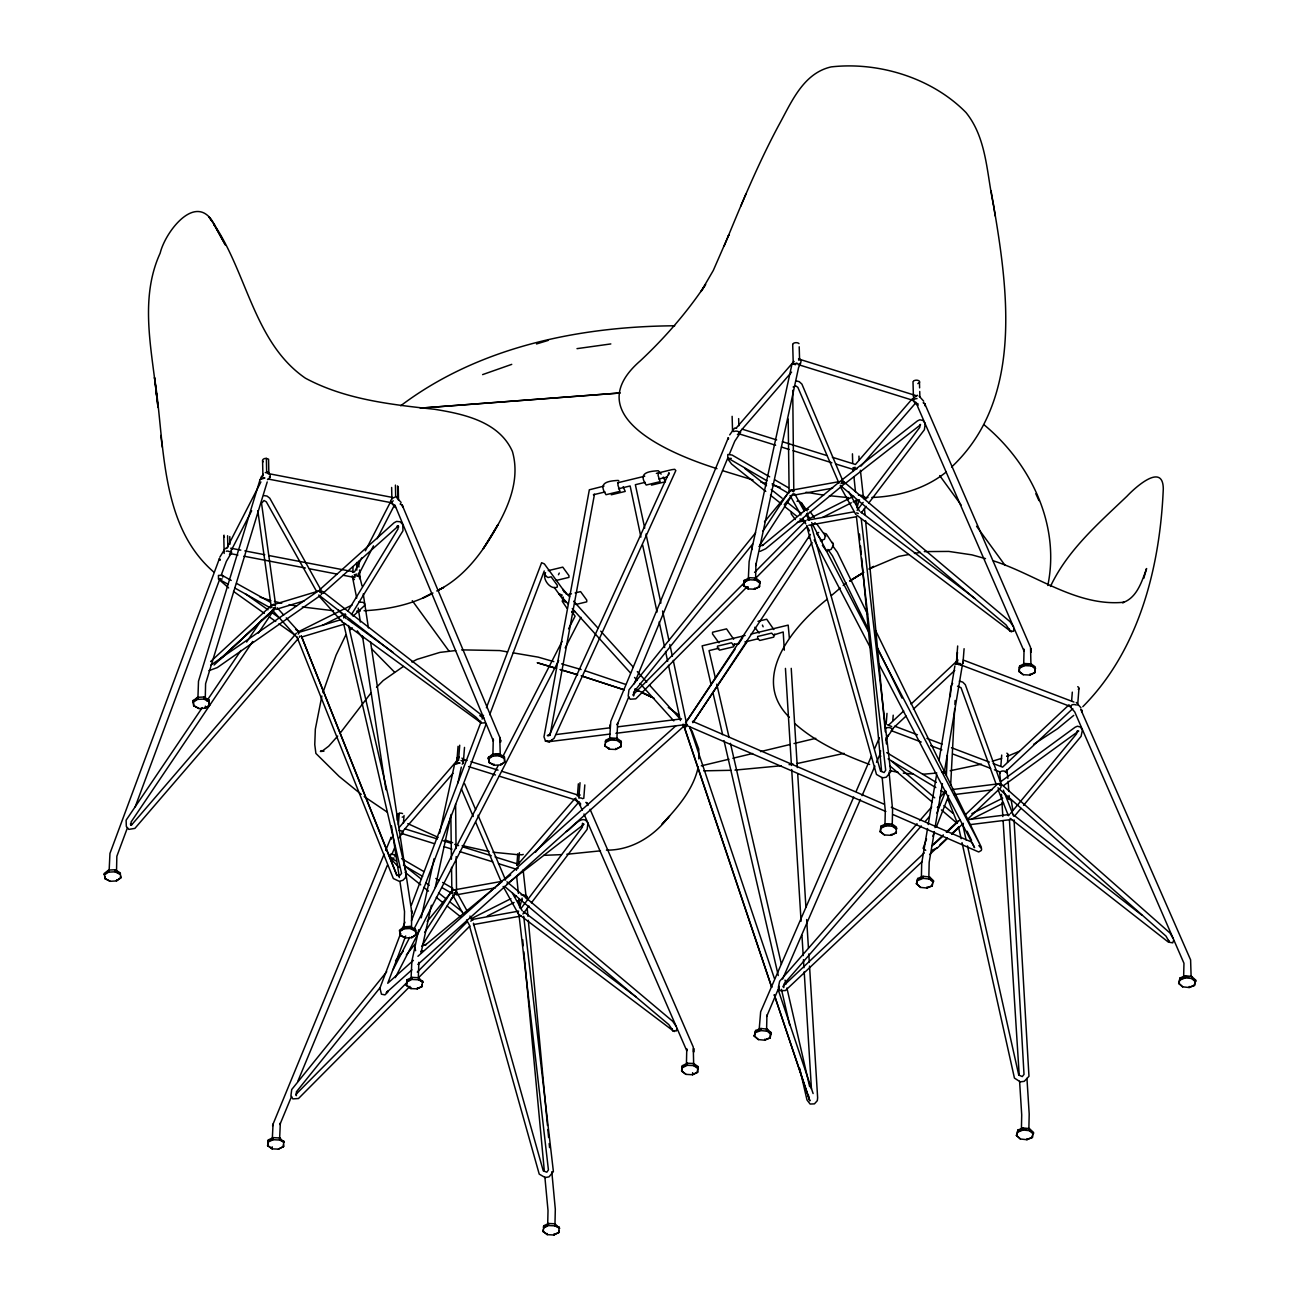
<?xml version="1.0" encoding="UTF-8"?>
<svg xmlns="http://www.w3.org/2000/svg" width="1300" height="1300" viewBox="0 0 1300 1300"><rect width="100%" height="100%" fill="white"/><g stroke="black" fill="none" stroke-linecap="round" stroke-linejoin="round"><path stroke-width="1.5" d="M391.089 838.792L391.089 837.379L385.678 850.428M728.358 439.124L728.358 437.694L610.789 721.354L609.554 739.619M391.089 839.053L391.089 837.379M728.358 439.384L728.358 437.694M924.917 404.072L924.917 405.762L924.934 403.812L923.211 402.691L924.917 404.072L1030.543 647.384L1030.965 665.811M575.786 798.021L575.754 800.231L580.352 805.317L580.369 803.108L580.336 806.097L582.367 810.241M762.418 625.089L763.149 626.811M105.154 878.751L104.179 873.535L108.599 870.074L115.147 869.749L120.299 872.901L120.673 878.004L116.464 880.929L110.224 881.303L105.154 878.751L105.186 876.688M104.455 874.884L108.55 872.138L108.599 870.074M109.168 869.992L109.947 853.45L219.424 558.577L219.911 559.991M119.876 874.315L115.099 871.812L115.147 869.749M116.513 871.406L116.854 856.261L127.449 827.726M116.464 880.929L116.707 879.873M120.673 878.004L120.721 875.94M193.976 706.014L192.92 700.976L197.438 697.32L203.986 697.011L209.137 700.164L209.414 705.445L205.303 708.191L199.062 708.565L193.602 705.624L193.245 700.261M193.196 702.325L197.389 699.4L197.438 697.32M197.876 699.335L198.494 681.233L260.114 479.456L262.08 477.994L264.891 478.01L260.114 479.456M208.715 701.561L203.938 699.075L203.986 697.011M205.254 698.831L205.595 683.702L267.215 481.926M205.303 708.191L205.351 706.128M209.414 705.445L208.764 699.497M267.849 1145.836L268.352 1139.905L273.227 1137.63L279.793 1137.987L284.18 1142.391L279.744 1140.051L273.179 1139.694L268.304 1141.969L267.849 1145.836L272.123 1148.859L278.411 1149.135L283.433 1146.681L283.481 1144.618M268.304 1141.969L268.352 1139.905M272.123 1148.859L272.171 1146.795M272.285 1139.288L273.049 1124.078L272.577 1125.962M273.016 1124.207L384.134 854.165M273.179 1139.694L273.227 1137.63M279.565 1139.661L280.345 1123.021L279.906 1124.533L291.509 1096.534M279.744 1140.051L279.793 1137.987M400.465 935.496L399.49 930.264L403.91 926.803L410.166 926.429L415.61 929.63L415.984 934.733L411.791 937.658L405.226 937.983L400.465 935.496L400.514 933.416M399.766 931.612L403.861 928.866L403.91 926.803M404.17 926.673L404.527 911.528L399.945 881.579M405.226 937.983L405.178 936.861M422.094 984.523L422.061 986.586L417.186 988.861L410.898 988.601L406.201 985.14L406.673 983.515M406.656 981.273L406.981 979.81L411.986 977.373L418.567 977.73L422.939 982.134L418.519 979.794L411.938 979.436L406.933 981.874L411.808 978.656L411.986 977.373M415.188 931.044L410.118 928.492L410.166 926.429M411.515 928.07L411.678 911.414L370.565 641.875M410.898 988.601L410.784 987.464M411.044 979.03L411.856 961.252L418.698 929.695M411.791 937.658L412.019 936.617M415.984 934.733L415.236 928.98M417.186 988.861L417.349 987.837M418.34 977.714L418.844 962.325L418.535 964.438M418.519 979.794L418.567 977.73M489.304 762.742L488.231 757.705L492.749 754.065L498.989 753.691L504.449 756.892L504.725 762.174L500.614 764.92L494.065 765.245L488.914 762.352L488.556 756.99M488.507 759.054L492.7 756.129L492.749 754.065M492.927 754.097L493.269 738.969L493.35 741.016L394.989 505.31L395.46 507.488L391.219 502.872L390.748 500.695L392.015 498.517L394.777 497.169M494.065 765.245L494 764.124M504.026 758.306L498.94 755.755L498.989 753.691M500.273 755.511L499.753 737.279L402.236 505.18L400.156 503.994L402.236 504.92L402.724 506.854L402.236 505.18M500.614 764.92L500.858 763.864M504.725 762.174L504.075 756.242M558.87 1230.499L558.837 1232.562L553.816 1235L547.235 1234.642L542.831 1231.263L543.303 1229.638M543.433 1227.233L543.758 1225.77L548.616 1223.495L554.905 1223.771L559.585 1228.256L554.872 1225.835L548.584 1225.559L543.709 1227.834L548.454 1224.795L548.616 1223.495M547.235 1234.642L547.121 1233.505M547.674 1225.153L548.015 1210.544L544.879 1177.069M553.816 1235L553.979 1233.96M554.938 1225.754L555.311 1209.227L551.801 1171.722M554.872 1225.835L554.905 1223.771M605.134 746.168L605.621 740.236L610.496 737.961L617.061 738.319L621.059 741.244L620.994 746.59L615.68 749.45L609.391 749.19L604.711 745.729L605.166 744.104M609.391 749.19L609.278 748.053M605.572 742.3L610.447 740.025L610.496 737.961M615.68 749.45L615.859 748.426M616.834 739.992L617.614 723.352L617.175 724.847L628.778 696.865M620.701 747.012L621.01 743.308L617.012 740.383L617.061 738.319M621.01 743.308L621.059 741.244M681.606 1071.005L682.37 1065.675L687.391 1063.237L693.68 1063.514L697.954 1066.52L697.45 1072.451L692.591 1074.743L686.01 1074.369L681.606 1071.005L686.01 1074.369M682.029 1071.444L682.37 1065.675M686.449 1063.205L686.774 1048.856L686.774 1050.79L583.976 813.962M682.321 1067.739L687.342 1065.301L687.391 1063.237M692.591 1074.743L692.624 1072.663M693.696 1065.496L693.258 1047.053L590.07 809.315M697.905 1068.584L693.631 1065.578L693.68 1063.514M697.45 1072.451L697.954 1066.52M759.379 584.854L759.33 586.918L754.455 589.192L748.166 588.916L743.47 585.455L743.941 583.83M759.769 583.05L755.788 580.125L749.222 579.751L744.201 582.205L743.941 580.824L749.255 577.688L755.836 578.045L760.24 581.685L759.33 586.918M748.166 588.916L748.215 586.852M748.312 579.345L749.125 561.584L791.928 364.293L797.079 363.366L791.928 364.293M749.222 579.751L749.255 577.688M754.455 589.192L754.617 588.153M755.576 579.946L755.95 563.42L755.788 565.533L798.606 367.461L800.605 363.285L801.076 360.912L799.24 358.41M755.788 580.125L755.836 578.045M754.179 1035.905L755.674 1030.477L760.874 1028.479L767.374 1029.161L771.339 1033.013L770.023 1038.017L764.66 1040.179L758.42 1039.594L754.179 1035.905L758.42 1039.594M754.601 1036.376L755.674 1030.477M759.135 1030.055L760.646 1011.839L853.71 797.014M755.625 1032.557L760.825 1030.543L760.874 1028.479M764.66 1040.179L764.79 1039.155M766.561 1031.03L766.935 1015.024L766.675 1016.438L779.415 986.408M770.884 1034.345L767.325 1031.241L767.374 1029.161M770.023 1038.017L770.331 1036.831M791.245 512.151L791.212 513.874L795.34 519.561M809.006 538.346L809.055 536.624M880.116 831.594L881.026 826.101L885.901 823.826L892.19 824.102L896.447 827.109L896.106 832.877L891.085 835.331L884.52 834.958L880.116 831.594L884.52 834.958M880.523 832.033L881.026 826.101M884.959 825.484L885.284 810.859L882.164 777.384M880.977 828.165L885.852 825.89L885.901 823.826M891.085 835.331L891.264 834.291M896.415 829.173L892.141 826.166L892.19 824.102M892.255 824.168L892.58 809.559L889.07 772.054M896.106 832.877L896.415 831.675M916.419 883.74L917.735 878.475L923.114 876.298L929.614 876.996L933.595 880.831L932.1 885.999L926.9 888.014L920.66 887.429L916.419 883.74L920.66 887.429M916.841 884.195L917.735 878.475M921.375 877.874L921.7 863.265L927.55 828.523M917.702 880.539L923.065 878.361L923.114 876.298M926.9 888.014L927.03 886.99M928.801 878.849L929.175 862.322L934.342 831.594M933.124 882.18L929.565 879.06L929.614 876.996M932.1 885.999L932.149 883.935M1018.875 671.336L1019.655 666.006L1024.66 663.553L1030.949 663.829L1035.222 666.851L1034.719 672.783L1029.86 675.058L1023.279 674.7L1018.875 671.336L1023.279 674.7M1019.298 671.775L1019.655 666.006M1023.685 665.438L1024.059 649.171L1024.043 651.121L917.605 406.412L917.638 403.439L917.621 405.649L913.039 400.546M1019.606 668.07L1024.611 665.616L1024.66 663.553M1016.438 1135.42L1017.932 1129.993L1023.133 1127.977L1029.356 1128.579L1033.597 1132.511L1032.281 1137.533L1026.919 1139.694L1020.403 1138.995L1016.438 1135.42L1020.403 1138.995M1016.86 1135.875L1017.932 1129.993M1029.86 675.058L1030.023 674.017M1021.394 1129.554L1021.719 1114.945L1019.59 1081.307M1017.884 1132.056L1023.084 1130.041L1023.133 1127.977M1034.719 672.783L1034.767 670.719M1026.919 1139.694L1027.049 1138.67M1028.869 1128.628L1029.194 1114.019L1026.951 1078.366M1033.142 1133.86L1029.324 1130.642L1029.356 1128.579M1032.281 1137.533L1032.33 1135.453M1077.31 730.795L1076.595 733.817L1010.376 813.637M1178.678 983.255L1179.994 977.974L1185.372 975.812L1191.612 976.398L1195.854 980.346L1194.359 985.514L1189.159 987.529L1182.642 986.83L1178.678 983.255L1182.642 986.83M1179.1 983.71L1179.994 977.974M1183.634 977.389L1183.959 963.284L1074.726 711.913L1070.03 706.566M1179.961 980.054L1185.324 977.876L1185.372 975.812M1189.159 987.529L1189.289 986.489M1191.109 976.462L1190.605 959.888L1080.706 709.264L1082.217 710.466L1081.957 712.4L1082.217 710.726M1195.382 981.695L1191.564 978.477L1191.612 976.398M1194.359 985.514L1195.431 979.631M270.173 477.523L270.221 475.118L268.076 472.826L265.281 472.55M1168.619 940.436L1169.139 941.606L1165.986 936.097L997.945 787.816M559.276 573.056L558.464 574.746M734.565 643.727L733.525 646.815L719.501 650.163L717.454 647.871L717.503 646.149L731.477 642.785L733.314 644.751M774.735 634.059L773.695 637.146L759.671 640.494L757.624 638.219L757.673 636.48L771.631 633.116L773.484 635.082M400.611 933.53L379.925 988.065L381.452 994.208L384.979 994.874L387.855 992.062M270.774 607.831L272.155 604.711L274.089 604.614L275.421 606.044M946.351 775.531L947.359 755.3M950.3 696.605L950.804 686.481L952.624 683.361M950.658 785.184L954.688 708.549M954.899 704.503L955.11 700.472M397.134 820.17L397.572 814.418L399.246 813.296A3.315 2.064 4.4 0 1 402.545 813.572M398.352 824.785L399.246 813.296M403.439 823.176L404.04 815.506M458.055 746.314L456.852 761.686A3.315 2.064 4.4 0 0 456.69 762.206M458.526 760.565L459.712 745.209M463.32 762.759L464.506 747.403M519.399 852.719L518.505 864.208L516.847 865.329L517.741 853.84M577.476 795.324L579.134 794.202A3.315 2.064 4.4 0 0 577.476 795.324L578.354 783.835M580.028 782.714L578.825 798.07A3.315 2.064 4.4 0 1 582.79 798.736M583.781 798.363L584.821 784.924M886.178 724.035L887.006 713.375M892.791 720.671L893.214 715.179M957.678 661.326A3.315 1.852 4.5 0 0 956.394 662.48L957.678 645.986M956.702 662.074L957.466 652.226M962.943 663.374L964.096 648.7M1000.886 765.733L1001.715 755.056M1007.5 762.32L1008.069 754.975M1071.622 701.025L1072.305 692.136M1077.668 705.006L1078.951 688.496M283.433 1146.681L283.79 1140.929M406.624 985.579L406.981 979.81M558.837 1232.562L559.179 1226.794M743.892 585.894L744.25 580.141M456.495 761.898L456.82 759.021L459.128 757.526M422.061 986.586L422.549 980.655M543.254 1231.701L543.758 1225.77M1173.672 940.29L1172.73 942.841L1168.359 942.11L1010.068 818.317M414.814 947.359L415.61 950.69M527.036 898.804L527.345 896.756L525.931 895.375L521.121 894.758M751.758 549.721L752.082 547.69M864.305 499.135L864.63 497.087L863.216 495.706L858.39 495.073M954.883 665.909L938.974 760.597M928.216 824.525L936.617 774.572M935.025 827.596L942.419 783.64M944.092 773.646L962.244 665.762M668.688 474.76L669.045 472.712L549.266 735.41L550.128 734.207L547.332 735.605L548.324 735.637M451.539 892.71L453.31 889.752M788.808 493.041L790.579 490.084L793.553 491.741M550.29 733.85L594.49 494.227L593.385 494.747L605.004 491.969M956.394 662.334L956.946 659.474M1047.8 585.488C1060.443 524.842 1030.543 463.223 984.1 424.824M893.181 728.504L887.965 736.206L888.209 735.053L886.145 740.09M299.374 637.309L299.618 636.171M421.265 917.849L434.102 858.666M439.676 833.024L454.642 763.961L459.794 763.035L454.642 763.961M421.102 952.591L431.372 905.239M435.224 887.494L451.051 814.483M457.909 782.925L461.321 767.13M1035.174 668.915L1031.062 665.21L1035.612 668.33M770.071 1035.954L770.916 1032.281M456.284 891.41L422.435 944.986M945.311 792.74L945.734 790.985L936.861 813.101M609.846 726.294L610.285 724.523M857.025 507.991L858.943 500.337M519.642 907.79L522.129 898.121M321.864 696.02L315.331 729.17L314.762 744.591L315.884 753.415L339.154 776.441L361.221 794.349M1143.773 578.354L1146.584 568.539C1141.888 581.327 1136.947 598.033 1122.582 602.696L1124.305 602.209C1077.001 607.067 1036.344 574.584 993.281 560.804M698.311 766.642C693.55 789.571 677.479 807.576 662.009 824.233L669.549 816.01M322.936 692.575L336.082 655.119L345.8 635.034M807.674 512.996L806.715 514.751M135.216 806.796L219.976 578.516M221.39 574.714L226.346 561.405L231.693 552.354L231.189 551.2M405.697 935.984L387.741 983.271L413.4 960.342M411.434 920.855L486.102 724.149M489.694 714.691L544.245 570.944M402.041 929.744L404.934 922.155M411.418 905.076L480.642 722.93M482.089 719.128L483.519 715.341M486.411 707.753L541.613 562.705L544.375 563.924L566.41 594.165M932.799 836.176L934.245 832.471M936.406 826.93L948.724 795.47M926.526 838.923L923.13 848.315L925.73 850.314M271.976 605.329L271.277 607.019L257.806 510.705M297.7 1081.6L387.433 865.134M392.064 853.938L395.168 846.479M634.205 683.8L727.789 457.99M729.332 454.269L734.76 441.204L739.538 434.07M724.23 245.83C741.033 205.091 757.835 164.287 778.668 125.401C791.278 102.684 802.929 73.304 831.171 66.901C878.816 61.539 932.1 77.984 965.981 112.515C986.733 138.157 986.635 173.03 993.281 203.84L991.087 190.954M745.826 194.22L740.74 206.229M728.227 236.307L728.894 234.731L713.294 270.449L701.041 291.509L705.64 284.456C687.034 312.309 664.869 337.854 640.429 360.717C576.842 415.659 671.401 454.382 716.966 468.65M856.115 791.456L871.374 756.259M874.575 748.849L879.385 737.75M782.633 978.998L860.454 799.354M862.062 795.649L874.9 766.025M876.509 762.32L880.523 753.058M455.683 893.961L456.316 890.386L454.74 889.688M880.669 750.847L879.726 753.415L880.766 756.47M226.996 547.885L260.894 481.959M230.783 551.314L251.648 510.754M361.757 557.863L354.494 571.967L268.743 555.506M365.381 550.81L390.78 501.41M357.906 576.144L373.49 545.854M377.146 538.72L394.566 504.871M393.006 969.784L409.727 937.316M414.375 928.281L497.981 765.928M503.555 755.105L562.087 641.436M568.587 628.81L575.087 616.184L571.61 611.39M395.281 977.649L558.675 660.53M565.175 647.92L580.954 617.289M1050.449 586.462C1067.495 550.176 1098.581 523.331 1127.035 496.161C1134.185 488.491 1163.061 461.646 1163.289 488.849C1160.006 566.93 1139.336 649.756 1082.819 706.68M219.846 557.164L225.193 548.372L226.818 548.405M790.286 490.669L764.497 521.771M843.505 482.446L801.905 384.101L799.224 381.664L795.827 380.819M545.561 572.634C541.548 578.435 550.55 590.59 557.294 587.048L557.326 585.325L551.135 576.81L548.048 577.525L546.244 576.404M563.355 597.106L562.234 601.331L567.044 608.335M278.411 1149.135L283.725 1146.259M343.639 617.971L345.735 614.543M347.831 611.13L397.995 528.986L397.946 525.915L398.71 526.955L397.02 526.175L398.385 525.964L322.806 593.45M351.374 614.738L402.967 530.79L402.756 524.55L400.189 521.771L396.598 521.414L394.111 522.746L319.767 589.68M815.149 522.681L811.947 525.736M759.72 545.301L793.244 493.529M424.613 932.425L451.848 890.923M762.97 531.082L789.133 491.254M812.029 542.539L692.851 722.654L692.559 721.337L883.886 804.099M685.409 723.092L810.387 534.43M687.18 720.509L735.004 649.253M738.335 644.28L742.788 637.666M693.241 722.036L747.403 641.274L744.933 641.875M252.72 641.469L131.089 821.99L131.138 825.061L130.374 824.021L131.755 824.753L296.335 633.279M258.359 633.1L274.121 609.7M202.28 707.59L126.116 820.186L126.327 826.426L128.798 829.384L134.875 828.409L298.058 638.836M206.83 700.863L240.939 650.439M246.61 642.038L261.398 620.181M843.651 482.95L844.22 482.137L1009.97 621.611L1013.626 626.941M399.344 837.818L403.227 831.22M729.706 434.882L734.565 428.09L736.548 428.334M260.812 477.587L263.299 474.273M520.91 908.619L582.449 827.092L582.497 823.274L583.326 824.411L582.465 824.249L584.025 824.2L507.032 883.87M857.123 510.38L863.135 502.401M865.556 499.216L919.734 427.424L920.189 424.369M522.909 914.03L528.97 906.035M531.391 902.85L587.145 829.384L587.941 823.192C582.319 812.354 571.691 829.335 566.004 831.675M861.38 512.753L866.239 506.366M868.66 503.165L924.414 429.715L925.21 423.524L923.097 420.501L919.815 419.786L917.491 420.875L841.669 480.139M913.055 398.352L917.394 395.249M371.199 692.689L340.048 733.265M298.171 634.075L299.211 632.775M379.844 987.951L296.4 1091.805L296.351 1095.624L296.108 1094.568M406.38 954.899L415.236 943.898M450.629 899.827L454.415 895.115M752.619 544.099L633.669 692.136L633.636 695.955L633.376 694.899M784.241 504.725L791.83 495.267M386.701 971.701L291.72 1089.514L290.924 1095.721L292.874 1098.89L298.496 1098.516L409.939 986.375M395.558 960.716L403.162 951.291M427.212 921.44L451.571 891.751M755.625 532.756L628.989 689.845L628.192 696.036L630.159 699.221L635.765 698.847L747.207 586.706M387.611 991.12L386.262 992.745L411.905 969.833M1014.601 816.059L1020.987 808.389M1023.555 805.334L1081.08 736.336L1082.38 730.194L1080.528 727.09L1077.424 726.212L1075.197 727.188L1001.097 781.414M337.707 736.06L328.705 746.184L321.929 751.303L323.976 751.124L320.401 751.4L322.465 751.286L321.295 750.587M736.304 427.927L793.91 361.384M740.074 431.616L791.57 372.141M399.035 827.613L456.641 761.069M402.805 831.301L452.969 773.354M912.21 398.905L855.432 464.474L832.374 457.275M860.99 466.099L915.996 402.577M574.941 798.574L518.164 864.142L495.105 856.96M470.827 921.245L471.868 920.059M535.503 852.15L578.727 802.246M921.31 825.955L784.144 983.791L783.721 987.594L782.876 986.424L924.235 852.946M925.307 821.356L929.305 816.758M937.3 807.56L939.965 804.505M917.036 823.729L779.642 981.273L778.359 987.415L780.033 990.681L785.363 990.568L922.236 861.51M919.717 820.674L931.71 806.91M939.721 797.729L945.051 791.619L945.977 792.122M818.707 532.447L816.562 533.553L822.234 541.499M668.704 816.92C653.803 836.355 631.524 850.428 606.418 850.135M618.312 482.462L617.89 485.014L620.003 491.335L606.028 494.699C598.634 483.892 605.231 481.016 618.183 480.431L618.832 480.837M658.483 472.794L658.06 475.345L660.156 481.666L646.197 485.03C638.804 474.224 645.401 471.348 658.352 470.762L661.148 474.126M376.512 687.294L383.175 680.55L403.374 666.461M633.116 694.785L748.849 578.159M754.569 572.406L806 520.569M754.358 579.524L807.219 526.321M295.848 1094.454L407.29 982.15M417.284 972.075L467.301 921.684M418.503 977.763L469.934 926.006M942.565 836.501L933.367 844.773M946.904 832.358L959.888 819.942M965.673 814.434L997.425 784.079M947.44 838.403L937.349 848.023L931.645 850.379M951.779 834.291L963.333 823.306M967.655 819.179L1000.854 787.589L1001.179 785.817L998.709 783.494M931.596 846.008L943.361 834.876M946.303 832.097L958.084 820.983M929.597 854.571L936.959 847.633M939.9 844.854L947.261 837.915M951.681 833.755L959.026 826.816M889.005 724.734L903.695 710.97M911.04 704.08L958.019 660.01M892.742 728.569L906.035 716.089M913.413 709.166L954.769 670.394M1069.055 704.795L1002.609 767.13L993.151 763.539M1005.258 771.972L1072.809 708.614M214.078 665.031L275.34 607.847L219.781 659.506L274.024 609.424M353.031 616.249L364.488 605.605L364.585 603.541L362.944 602.322L358.637 602.16M951.633 466.976C1023.441 399.457 1008.231 290.582 993.167 203.141L995.264 216.076M210.616 661.586L272.155 604.711M417.934 956.296L676.033 725.676M417.934 964.438L684.499 725.644L685.766 726.944L687.099 725.66L885.836 811.476M1073.751 715.374L1057.517 728.764L1033.614 744.347M793.146 386.994L795.6 385.775L797.859 387.351L838.955 483.194M826.93 599.414C793.959 625.544 749.158 677.609 789.344 717.308M831.366 595.611L840.239 588.039M843.196 585.504L846.154 582.985M350.139 629.736L352.332 627.916M839.654 481.715L762.255 545.642L763.392 544.733L758.924 546.471M502.369 881.384L424.986 945.327L426.124 944.417L421.655 946.156M400.709 405.762C478.546 346.938 578.825 326.463 674.733 325.78M844.318 484.201L920.595 424.743M504.384 879.824L510.705 874.884M1003.519 785.606L1078.74 731.023L1077.846 731.185M320.109 592.329L322.416 591.354L479.781 713.684L484.331 718.591M192.904 701.74L197.194 698.636M116.691 880.653L120.981 877.549M488.215 758.485L492.505 755.365M412.002 937.381L416.293 934.278M946.173 472.046C925.291 488.898 898.333 496.519 871.861 497.477M320.596 595.367L217.246 667.615L208.91 670.654M205.53 707.915L209.722 704.974M104.146 874.315L108.355 871.374M500.841 764.644L505.05 761.719M399.474 931.044L403.666 928.119M518.212 868.091L516.555 869.196A3.315 2.064 4.4 0 0 516.441 870.269M799.695 363.447L798.038 364.536L913.461 400.481M737.409 434.558L739.066 433.452A3.315 1.836 -1.6 0 0 739.18 432.494M917.816 383.63L919.474 382.541A3.315 1.836 -1.6 0 0 917.767 380.331A3.315 1.836 -1.6 0 0 913.542 381.062M842.173 482.885L844.22 482.137M850.216 580.726L863.769 572.227M868.839 569.043L898.658 556.416L908.521 554.564M229.434 554.808L230.051 554.418A3.315 2.08 -1.2 0 0 230.116 551.883L227.939 551.086A3.315 2.08 -1.2 0 0 226.216 551.233M850.151 580.84L863.509 572.634M1000.09 785.411L1001.959 784.745L1170 933.026L1173.169 938.535M849.566 580.921L863.249 572.666M841.019 483.632L843.635 482.202M551.671 740.383L549.461 741.617L545.529 741.163L543.985 736.808L589.339 489.791L603.98 486.086M321.799 591.484L320.629 592.101L319.345 591.012M970.986 819.439L1003.6 803.091M971.831 813.637L1002.722 798.151M432.949 593.028C412.019 604.679 387.839 609.538 364.081 610.724M438.279 590.249L443.593 587.454L436.751 590.964M411.889 662.025L417.007 659.376L439.936 652.389L455.715 650.553M431.6 593.596L423.036 597.984L431.389 593.726M438.084 590.314C465.221 576.485 483.746 550.794 497.965 524.599L483.308 548.6C501.702 520.617 522.356 486.2 512.411 451.457C499.086 421.541 463.743 414.001 434.525 409.273C390.553 404.527 345.053 399.474 305.435 378.202C254.312 343.086 247.211 273.52 214.061 224.461L225.29 244.806L214.061 224.461M822.786 517.303L851.337 502.824M743.925 581.587L749.092 578.988M615.842 749.19L620.994 746.59M487.305 916.061L514.069 902.492M1019.33 667.469L1024.481 664.852M891.248 835.071L896.399 832.455M682.061 1067.138L687.212 1064.521M553.962 1234.74L559.13 1232.124M471.802 918.434L510.933 898.674M322.286 625.462L345.28 613.941M297.424 632.255L352.154 604.971M1000.464 785.249L1001.406 784.794L965.315 684.694L962.748 682.11L959.319 681.102M853.661 496.275L807.3 519.659L809.136 520.39M514.491 896.87L516.376 895.96M754.601 588.933L759.622 586.495M605.296 741.699L610.317 739.245M1030.006 674.798L1035.028 672.36M417.332 988.601L422.354 986.164M880.701 827.564L885.722 825.11M268.027 1141.368L273.049 1138.93M692.738 1074.466L697.759 1072.029M275.243 608.043L272.838 607.815M853.125 501.914L859.609 499.948M1019.444 751.254L1007.126 756.389M210.893 665.08L318.744 590.639L321.327 592.556L321.457 594.344M917.443 879.921L922.967 877.581M764.774 1039.935L770.315 1037.595M1179.701 979.42L1185.226 977.096M1027.033 1139.434L1032.574 1137.11M536.51 343.964L548.048 340.454M222.251 578.939L218.514 579.02L218.432 575.413L222.17 575.347L231.221 580.434M485.014 722.898L481.276 722.979L343.801 622.83M927.014 887.754L932.376 885.592M755.365 1031.924L760.727 1029.763M1189.273 987.269L1194.635 985.091M1017.624 1131.439L1022.986 1129.261M733.704 431.6L734.435 431.324A3.315 1.836 -1.6 0 1 738.887 432.055M577.379 796.006L580.125 794.934M401.082 834.34L401.586 834.145A3.315 2.064 4.4 0 0 402.35 831.707L401.863 831.236A3.315 2.064 4.4 0 0 398.726 830.44M482.609 374.611L511.745 364.358M1001.65 758.355L992.274 761.247M455.683 893.539L453.814 892.938M760.142 551.346L765.765 548.714L843.148 485.03L843.326 483.243L840.791 481.065M517.595 900.835L522.34 899.633M130.699 825.012L131.852 824.655M731.315 458.413L728.439 458.396L766.919 480.773M1011.709 631.849L1009.856 630.971L1013.577 631.28L1014.163 628.68M394.046 858.081L391.17 858.065L396.419 861.12M674.44 1031.517L672.587 1030.64L676.309 1030.949L676.894 1028.349M272.919 604.825L320.759 590.379M275.827 609.44L304.135 600.892M340.73 619.726L299.227 632.271L286.26 617.858M301.502 637.065L345.524 623.773M844.155 753.366L797.046 763.539M354.201 574.827L357.029 574.064M981.451 764.156L950.17 770.721M820.381 540.767L824.509 539.224L825.289 535.827M617.565 482.804L644.719 476.223M656.37 473.411L671.889 469.657L674.733 469.3L675.821 470.567L554.06 738.384L549.461 741.617L545.529 741.163L549.461 741.617L609.863 734.077M645.19 482.332L635.359 484.705L644.719 528.109M658.954 479.001L666.819 477.084M611.276 494.78L625.235 491.416L623.139 486.736M651.446 485.111L665.405 481.764L663.293 477.084M548.21 570.651L562.77 567.141L568.961 575.656L568.929 577.379L556.205 580.45M567.84 594.685L571.48 593.808M575.12 592.93L580.58 591.614L586.771 600.113L586.722 601.851L575.819 604.484M757.965 621.319L766.707 619.222L773.825 629.541M745.16 635.489L702.13 645.856L711.246 685.344M751.026 634.075L788.174 625.121L789.36 637.959M718.9 648.229L709.036 650.617L715.406 678.242M732.729 644.898L738.644 643.467M746.541 641.55L758.192 638.739M773.727 634.969L783.201 631.979L784.322 650.179M701.301 765.846L728.959 759.216M732.859 758.258L752.635 753.512M760.484 751.611L790.124 744.494M794.024 743.535L815.766 738.335M618.54 488.735L630.142 485.973L640.933 537.062M797.404 522.389L804.635 520.666M796.997 501.28L798.59 500.906L801.401 502.872L807.202 510.851M571.903 612.251L575.087 611.52M852.946 467.773L855.221 467.317M914.436 553.442L920.351 552.337M942.208 772.184L946.189 771.452M791.131 490.279L842.79 481M793.65 495.17L832.634 488.166M853.986 511.81L809.153 519.87L806.26 514.654M808.762 525.265L856.456 516.701M451.88 890.321L501.556 881.4M456.365 894.839L495.349 887.835M518.651 911.138L471.868 919.539L469.95 916.061M473.476 924.576L521.17 916.013M420.729 951.421L422.874 951.031M936.812 773.029L922.642 774.28M577.005 348.644L610.837 343.931M781.121 765.765L734.955 770.104M789.084 764.644L793.065 764.091M548.242 735.54L550.144 735.296M556.108 734.549L609.863 727.821M617.825 726.83L681.525 718.867M957.499 686.189L961.025 687.716L995.93 783.64M615.908 733.314L684.369 724.75L682.939 724.246L683.117 726.034L687.44 724.62L683.767 725.887L771.68 987.301M951.584 789.636L1000.675 783.543M953.956 794.625L991.916 789.913M967.33 819.699L1009.288 814.499L1008.426 815.734L998.173 789.929M970.352 824.606L1011.595 819.488M600.47 850.834L566.832 854.279M461.63 649.87L499.785 650.569L507.471 651.885M406.088 927.371L408.915 927.127M561.486 854.636L543.822 855.335M356.655 611.195L360.376 610.967M492.7 756.129L498.94 755.755M403.861 928.866L410.118 928.492M197.389 699.4L203.938 699.075M108.55 872.138L115.099 871.812M494.926 754.634L497.656 754.569M703.658 770.835L730.99 770.299M864.061 497.608L867.961 497.543M924.3 551.59L948.821 551.428L971.896 554.856L985.498 558.642M887.347 824.574L890.208 824.606M1024.611 665.616L1030.9 665.892M611.959 738.692L615.095 738.839M885.852 825.89L892.141 826.166M687.342 1065.301L693.631 1065.578M610.447 740.025L617.012 740.383M518.538 854.766L492.976 852.215M1024.205 1128.774L1027.049 1128.969M1026.122 664.3L1028.836 664.511M903.289 773.175L913.136 774.101M1185.324 977.876L1191.564 978.477M1023.084 1130.041L1029.324 1130.642M823.68 495.137L806 492.229M829.416 495.706L848.526 497.64M333.548 610.74L302.315 606.97M923.065 878.361L929.565 879.06M760.825 1030.543L767.325 1031.241M805.903 508.657L808.486 509.438M823.696 533.114L826.28 533.91L833.495 544.992L831.139 549.38L826.524 551.005L822.396 545.334M1186.445 976.609L1189.126 976.966M263.705 495.56L266.988 496.048L269.783 498.192L320.97 589.956M887.347 724.75L891.702 726.538M489.093 851.581L462.183 845.569M898.267 772.346L889.85 770.673M513.24 652.876L538.2 657.134L553.8 661.635M1007.175 797.972L1011.237 800.231L1012.798 809.981M267.475 473.427L392.486 497.445M267.979 479.001L391.609 502.759M240.825 550.128L230.864 548.226L231.627 549.526M244.822 550.908L264.761 554.726M229.986 553.524L237.916 555.051M243.88 556.189L305.386 568.019M309.368 568.766L337.139 574.113M343.102 575.25L354.998 577.541M289.136 604.646L296.514 606.076M562.283 595.156L558.74 593.596L568.214 604.077M455.39 892.694L456.544 892.954L456.154 856.602M274.446 601.461L281.759 603.233M753.009 479.976L722.54 470.649M760.744 482.04L766.561 483.584M772.363 485.144L780.114 487.207M565.858 601.981L564.038 600.876M561.6 663.878L581.1 669.516M556.351 668.411L537.225 662.724L556.481 668.46M560.186 669.549L577.395 674.668M560.332 669.614L577.655 674.781M273.699 604.484L275.454 605.02M798.476 358.963L916.744 395.85M742.056 429.114L776.653 439.904M782.421 441.707L826.621 455.488M738.79 433.761L775.629 445.234M781.446 447.054L789.214 449.475M793.081 450.677L831.854 462.767M835.737 463.986L853.19 469.414M463.141 759.249L467.025 760.451M470.892 761.67L498.046 770.136M501.914 771.339L579.475 795.519M468.585 766.594L495.479 774.979M499.33 776.181L576.192 800.15M404.787 828.799L437.45 838.987M443.219 840.775L450.905 843.18M454.756 844.366L458.591 845.569M462.442 846.771L491.27 855.758M401.521 833.43L434.493 843.7M444.177 846.722L451.929 849.144M459.696 851.565L492.651 861.835M498.469 863.655L515.921 869.099M260.081 597.171L270.79 600.567M581.506 675.919L624.26 689.861L581.23 675.805M584.984 670.719L625.398 684.32M445.071 840.044L452.66 842.66M395.428 485.095L395.671 496.551L397.849 497.348L397.605 485.891M266.37 458.413L268.564 459.192L268.84 472.566L266.662 471.77L266.37 458.413A3.315 2.08 -1.2 0 0 263.039 459.452A3.315 2.08 -1.2 0 0 263.234 461.76M359.515 578.727A3.315 2.08 -1.2 0 0 359.125 576.664L356.947 575.867A3.315 2.08 -1.2 0 0 355.225 576.03M856.602 512.866L858.309 513.484M869.586 764.465C842.952 754.569 816.433 742.722 794.966 723.71M963.251 660.043L1073.93 702.049M960.667 664.852L1070.469 706.517M894.709 726.18L917.426 734.793M926.884 738.384L942.029 744.136M951.502 747.727L989.365 762.092M921.229 742.024L891.215 730.633A3.315 1.852 4.5 0 0 891.865 728.878L891.443 728.439A3.315 1.852 4.5 0 0 887.559 727.61L886.811 727.805A3.315 1.852 4.5 0 0 886.194 728.114M930.621 745.582L941.866 749.856M953.127 754.13L990.649 768.365M994.403 769.795L1000.025 771.924M438.198 837.379L407.794 823.648M978.851 845.553L981.663 848.9L981.305 850.476L978.689 851.971L893.279 814.678M891.312 807.3L971.181 841.864M792.009 490.003L793.585 490.718M1010.88 631.459L856.862 515.255M673.611 1031.128L519.594 914.924M634.774 689.179L638.267 690.82M641.761 692.445L653.997 698.149M635.001 689.325L638.576 690.999M642.151 692.689L651.105 696.898M394.794 854.701L390.536 854.181L390.488 858.52L398.954 867.425M499.054 755.056L504.433 757.673M193.602 705.624L199.062 708.565M410.215 927.794L415.594 930.41M104.764 878.361L110.224 881.303M635.765 689.358L651.3 696.914M488.914 762.352L493.984 764.904M204.051 698.376L209.121 700.928M400.075 935.09L405.145 937.641M115.213 871.13L120.282 873.665M451.279 891.589L452.124 892.044M236.535 583.375L270.14 602.062M227.841 584.139L218.514 579.02L228.621 587.925M234.877 588.071L270.043 607.701M769.665 476.84L732.079 455.032L727.805 454.512L727.756 458.851L731.559 464.003L765.781 491.433M774.784 479.814L788.45 487.744M772.168 483.811L787.914 492.976M401.635 858.666L423.849 871.553M435.809 878.491L439.221 880.474M442.634 882.456L452.887 888.404M403.406 865.182L422.646 876.379M441.886 887.559L452.384 893.669M886.746 752.635L936.374 782.438M888.111 758.875L935.821 787.589M940.94 790.66L944.352 792.707M393.201 504.156L392.6 503.766A3.315 2.08 -1.2 0 1 391.983 502.223M354.396 579.605L353.795 579.231A3.315 2.08 -1.2 0 1 354.477 576.306M387.238 812.126L364.227 796.575M743.47 585.455L748.036 588.575M892.288 825.484L896.854 828.587M604.711 745.729L609.261 748.832M693.794 1064.895L698.344 1067.999M406.201 985.14L410.767 988.244M555.019 1225.153L559.585 1228.256M267.442 1145.398L271.993 1148.501M755.95 579.442L760.207 582.449M617.175 739.7L621.449 742.722M418.665 979.111L422.939 982.134M542.831 1231.263L547.105 1234.285M279.906 1139.369L284.18 1142.391M245.196 593.661L267.963 609.781M271.213 612.089L279.338 617.858M295.604 629.379L298.854 631.686M1012.635 814.222L1142.001 915.281M668.281 707.46L679.071 715.146M233.496 591.403L264.355 613.372M269.23 616.85L275.73 621.465M278.98 623.789L295.214 635.342M347.441 619.174L393.201 652.503M479.798 715.585L483.064 717.957M860.779 511.973L974.724 598.309M635.846 996.759L523.51 911.641L523.77 913.347M318.776 595.01L476.141 717.34L481.276 722.979L480.577 721.142M853.336 471.396L853.255 471.331A3.315 1.836 -1.6 0 1 854.019 469.121L854.734 468.829A3.315 1.836 -1.6 0 1 857.269 468.683M744.689 468.358L766.496 485.745M771.176 489.483L782.096 498.176M786.76 501.914L800.8 513.094M405.844 866.791L421.444 879.206M426.108 882.944L429.227 885.43M438.587 892.889L446.371 899.096M449.491 901.583L461.971 911.528M469.755 917.735L472.875 920.221M770.445 495.17L781.332 503.88M784.452 506.382L796.9 516.344M800.004 518.846L804.668 522.584M405.178 872.398L420.729 884.861M423.832 887.364L428.512 891.101M436.28 897.325L442.504 902.314M447.168 906.051L461.175 917.264M1191.743 977.795L1195.821 981.126M1029.503 1129.96L1033.581 1133.291M840.288 485.404L1006.054 624.894L1009.71 630.224L1009.32 629.07M506.951 881.806L672.701 1021.296L676.358 1026.626M504.579 886.389L668.785 1024.562L672.441 1029.892L672.051 1028.755M929.744 878.394L933.562 881.611M767.504 1030.559L771.322 1033.776M213.882 572.13C159.153 525.038 165.002 442.829 154.505 377.488L158.031 407.501L155.854 389.025M891.995 761.491L934.733 797.826M943.881 805.61L953.03 813.394M889.671 765.716L932.295 802.133M941.428 809.933L956.654 822.949M841.36 481.504L842.611 482.723M394.485 672.084L371.491 648.716M962.617 662.269L962.748 662.399A3.315 1.852 4.5 0 1 962.715 663.812M396.858 497.835L401.115 502.45M569.595 596.733L562.835 589.241L564.086 592.02M573.658 601.217L598.033 628.16M600.73 631.15L633.23 667.079M637.293 671.58L646.766 682.045M649.464 685.051L680.599 719.469M572.276 608.579L630.484 672.961M634.546 677.462L637.26 680.452M639.974 683.442L673.806 720.883M919.116 396.11L923.699 401.213M338.146 609.7L346.174 618.621M319.215 596.342L342.55 622.261L341.656 620.539M277.192 607.783L283.676 614.981M272.269 609.992L297.684 638.235M1076.254 702.455L1080.966 707.785M222.755 576.062L222.17 575.347L222.869 577.184M362.976 638.479L357.24 630.793M689.715 728.146L692.071 731.039L698.766 749.092L698.815 758.891M211.201 220.025L215.004 225.924C197.697 189.426 165.425 231.14 160.176 253.11C139.523 298.106 151.548 348.319 156.585 395.184M939.705 475.605L961.106 505.001M976.56 526.24L1005.111 565.435M816.497 523.608L825.793 536.38M832.764 545.951L837.395 552.337L867.587 614.153M412.279 600.681L449.183 651.365M461.971 758.095L463.791 760.597M754.829 627.25L759.119 633.149M718.949 642.817L712.53 633.977L712.562 632.239L726.538 628.875L733.655 639.21M543.741 572.959L546.065 576.16M554.19 587.372L564.639 601.77M810.176 511.81L814.304 517.497M827.905 549.461L832.455 555.815L869.017 630.614M832.39 542.36L833.267 543.579M359.011 573.804L362.034 585.975M349.911 619.255L352.007 622.554M316.452 591.191L266.321 501.849L264.03 500.5L261.544 503.279L275.34 602.859M848.689 491.628L859.511 511.111M840.417 486.769L855.855 514.556M794.674 493.805L804.326 511.176M790.059 495.511L800.881 514.995M802.847 518.538L805.789 523.851M512.411 893.084L522.242 910.796M503.149 886.438L518.586 914.241L517.758 912.421M456.446 891.735L467.058 910.861M452.79 895.18L463.596 914.664M466.554 919.977L469.511 925.291M394.404 855.237L395.119 856.521M806.666 525.492L809.477 530.887M814.174 539.89L870.447 647.871M878.881 664.072L974.561 847.649L972.254 843.099M805.139 510.039L801.401 502.872L802.246 505.895M807.008 513.63L809.803 519.009M811.671 522.6L868.644 632.028M877.061 648.164L981.435 847.389L875.583 630.516M877.045 647.026L902.021 698.1M967.119 831.253L971.571 840.385M1035.824 493.756L1038.96 500.614M461.37 788.872L473.233 816.514M475.605 822.039L500.89 881.026M464.636 783.77L475.654 809.689M478.01 815.246L505.586 880.035M396.874 875.566L301.21 635.749L396.793 874.884L399.1 876.233L401.57 873.438L343.509 622.976M296.92 636.837L393.331 878.524L399.327 881.351L402.902 880.279L405.291 877.923L406.429 874.039L348.53 625.495M1003.356 790.189L1013.675 816.156M947.781 799.029L957.369 823.128M689.861 727.09L774.394 978.445M778.278 989.95L813.117 1093.56M683.849 725.481L771.712 987.171M219.424 558.577L219.911 560.251M811.233 525.492L880.539 771.176L884.097 772.541L885.69 770.25L856.505 517.351M806.78 526.37L876.492 774.442L882.44 777.887L886.291 777.189L890.663 771.891L861.201 518.635M473.411 923.211L543.27 1170.861L546.812 1172.21L548.421 1169.935L519.009 915.021M469.511 926.039L539.224 1174.111L545.171 1177.556L549.023 1176.858L553.394 1171.56L523.705 916.305M352.251 575.851L356.704 598.065M500.598 740.642L499.753 737.279M713.066 693.241L722.637 734.695M724.003 740.61L778.261 975.52M781.446 989.349L789.653 1024.871M799.679 1068.307L806.975 1099.898L810.095 1104.041L814.45 1103.862L817.326 1100.645L817.635 1097.769L809.543 966.111M716.771 684.158L729.072 737.425M730.438 743.34L781.414 964.324M785.054 980.119L785.98 984.068M786.89 988L809.64 1086.654M962.617 824.184L966.144 839.979M967.476 845.91L1018.745 1075.051L1022.271 1076.579L1024.01 1074.401L1009.466 820.398M958.49 826.8L961.139 838.679M962.016 842.627L1014.439 1078.09L1020.289 1081.844L1024.237 1081.34L1028.966 1076.286L1014.033 819.91M646.003 534.04L660.904 603.086M662.594 610.984L668.98 640.575M669.841 644.524L672.392 656.37M673.238 660.319L686.53 723.369M642.622 544.96L657.053 612.024M659.165 621.887L664.69 647.53M665.535 651.462L667.664 661.326M668.509 665.275L680.387 720.509M853.954 476.824L855.465 491.725M516.685 876.492L518.375 893.409M860.405 470.259L863.314 496.454M523.12 869.944L526.24 898.138M363.252 593.954L368.42 627.9M358.215 608.059L360.36 622.034M362.489 636.009L385.938 789.734M391.43 825.679L399.344 877.581M160.794 435.484L162.354 447.249M1006.883 769.649L1007.89 778.456M999.602 772.33L1000.675 782.226M808.372 1094.763L808.762 1098.695M864.451 508.511L865.02 514.556M865.572 520.585L885.316 731.819M885.885 737.864L886.438 743.892M856.212 499.769L856.781 505.798M859.414 533.975L859.966 540.004M860.535 546.033L861.283 554.092M861.673 558.106L881.595 771.355M527.183 908.196L527.93 916.24M528.304 920.27L547.479 1125.459M547.852 1129.489L548.616 1137.533M549.169 1143.561L549.543 1147.591M518.944 899.438L519.691 907.498M522.697 939.673L523.266 945.717M523.835 951.746L544.326 1171.024M493.253 739.749L493.35 741.016M1008.15 781.3L1008.8 791.408M1009.044 795.438L1009.304 799.484M1001.439 794.349L1001.699 798.395M1001.959 802.441L1002.852 816.579M1003.096 820.625L1019.216 1075.246M791.229 668.346L797.322 767.601M797.696 773.679L805.919 907.367M806.666 919.523L808.421 947.879M808.795 953.956L809.283 962.049M785.444 668.395L791.456 765.472M791.7 769.519L801.076 921.212M801.954 935.366L803.205 955.597M803.449 959.644L803.952 967.72M804.196 971.766L811.46 1089.075M919.474 382.541L919.62 387.887M919.734 391.463L919.88 396.825M913.429 396.711L913.006 381.973A3.315 1.836 -1.6 0 1 913.169 381.501M858.959 456.121L859.056 459.696M852.443 453.83L852.702 463.044M799.207 346.808L799.581 359.32A3.315 1.836 -1.6 0 1 798.622 360.132M792.691 344.467L793.227 362.879M738.644 418.6L738.855 425.75M732.128 416.325L732.55 431.064M398.239 486.899L398.531 500.289M391.641 487.468L391.885 498.94M359.596 570.001L359.759 577.655M358.8 561.356L358.914 567.076M359.044 572.812L359.125 576.664M356.655 562.477L356.817 570.115M352.918 566.751L353.031 572.488M262.584 460.769L262.925 476.076M229.791 536.575L229.954 544.212M227.597 535.779L227.841 547.235M223.779 536.234L224.153 553.442M788.174 419.055L789.133 492.001M450.872 816.709L451.425 859.251M451.539 867.36L451.864 891.67M792.724 390.293L793.796 491.27M455.601 804.099L456.073 848.526M740.496 431.535L740.496 432.705M392.665 501.231A3.315 2.08 -1.2 0 1 393.283 500.841M395.671 496.551A3.315 2.08 -1.2 0 1 397.849 497.348M224.412 537.225A3.315 2.08 -1.2 0 1 224.039 535.161M269.344 476.889A3.315 2.08 -1.2 0 1 268.873 478.969L268.239 479.343A3.315 2.08 -1.2 0 1 267.491 479.619M266.662 471.77A3.315 2.08 -1.2 0 1 268.84 472.566M462.215 764.14A3.315 2.064 4.4 0 0 462.979 761.702L462.491 761.231A3.315 2.064 4.4 0 0 461.061 760.565M523.234 854.392A3.315 2.064 4.4 0 1 521.706 854.799M520.845 854.799A3.315 2.064 4.4 0 1 519.204 854.376M516.847 865.329A3.315 2.064 4.4 0 1 518.505 864.208M402.919 816.871A3.315 2.064 4.4 0 1 402.204 817.148M398.239 816.481A3.315 2.064 4.4 0 1 397.572 814.418M579.264 801.905A3.315 2.064 4.4 0 1 578.484 801.645M577.834 801.255A3.315 2.064 4.4 0 1 577.07 800.264M1071.151 706.924A3.315 1.852 4.5 0 1 1072.256 704.811L1073.004 704.6A3.315 1.852 4.5 0 1 1076.286 705.055M1077.716 686.709A3.315 1.852 4.5 0 1 1078.269 689.341M1000.285 773.386A3.315 1.852 4.5 0 1 1001.374 771.274L1002.138 771.079A3.315 1.852 4.5 0 1 1006.021 771.908L1006.444 772.346A3.315 1.852 4.5 0 1 1006.655 772.834M1006.85 753.188A3.315 1.852 4.5 0 1 1006.785 756.129M961.659 664.511A3.315 1.852 4.5 0 1 958.36 664.56M957.336 659.783A3.315 1.852 4.5 0 1 956.914 659.344M795.503 364.699A3.315 1.836 -1.6 0 1 794.722 364.504M793.293 363.366A3.315 1.836 -1.6 0 1 793.764 361.969M792.854 343.996A3.315 1.836 -1.6 0 1 795.762 342.68A3.315 1.836 -1.6 0 1 798.98 343.623M915.801 402.204A3.315 1.836 -1.6 0 1 914.371 401.716L913.884 401.326A3.315 1.836 -1.6 0 1 914.648 399.1L915.362 398.824A3.315 1.836 -1.6 0 1 917.036 398.596M587.649 803.741L587.649 805.431L587.649 803.481L585.942 802.376L587.649 803.741M693.664 1048.531L693.615 1052.025L693.664 1048.531M1030.932 648.846L1030.884 652.34L1030.932 648.846M458.819 756.697L457.161 757.803A3.315 2.064 4.4 0 1 458.819 756.697M873.519 566.491L870.188 568.539L873.519 566.491M957.742 663.227L955.305 664.349L960.586 663.683L957.742 663.227M619.921 392.99L420.241 408.135L619.954 392.99M209.966 218.384L208.845 216.824L212.241 221.52L209.966 218.384M809.819 1100.694L774.296 994.874L809.819 1100.694M500.484 740.399L500.126 738.709L500.565 742.186L500.484 740.399M411.678 911.852L411.483 910.569L411.856 913.201L411.678 911.852"/></g></svg>
